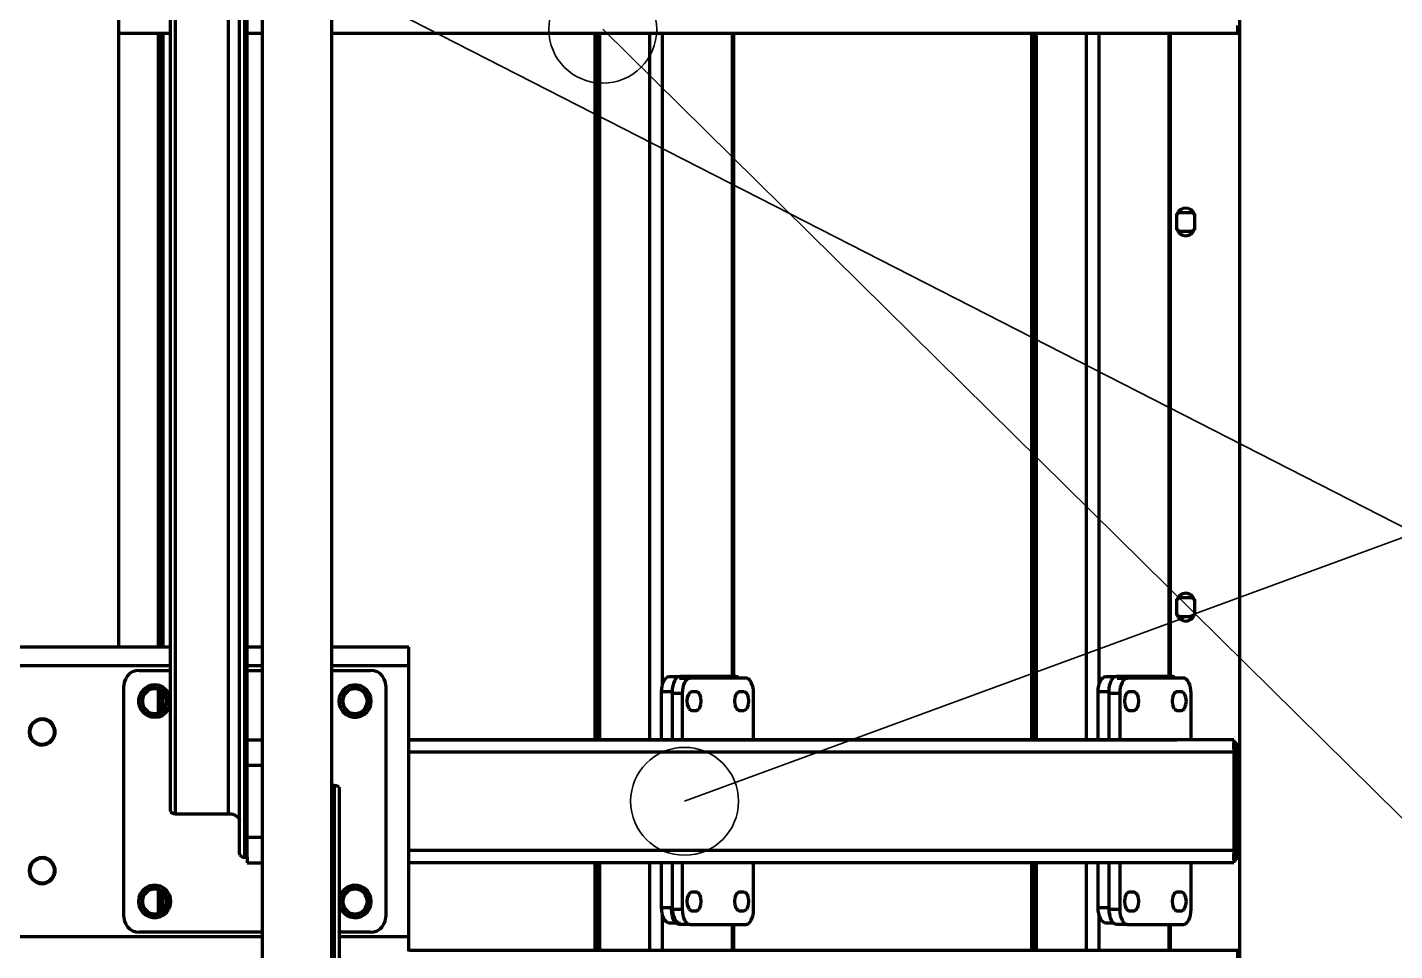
# Model space of a CAD drawing. Header units: millimetres. Extents: x 0 to 594, y 0 to 420.
# Drawn here: x 76.35 to 94.09, y 304.44 to 316.43 of the extents above; entities that cross this region are included whole.
import ezdxf

# ---------------------------------------------------------------- set-up
doc = ezdxf.new("R2010")
doc.units = ezdxf.units.MM

msp = doc.modelspace()

# ---------------------------------------------------------------- linework, layer by layer
at = {"color": 1, "lineweight": 70}
for p, q in [((92.079, 306.4), (92.079, 331.4)), ((77.53, 322.38), (77.53, 308.38)), ((78.2, 322.38), (78.2, 306.263)), ((78.27, 306.219), (78.27, 322.38)), ((78.96, 306.219), (78.96, 322.38)), ((79.1, 305.697), (79.1, 322.38)), ((79.17, 305.653), (79.17, 322.38)), ((79.2, 305.653), (79.2, 322.38)), ((79.4, 285.38), (79.4, 322.38)), ((80.3, 285.38), (80.3, 322.38)), ((77.53, 316.35), (78.2, 316.35)), ((78.047, 316.35), (78.047, 308.38)), ((78.064, 316.35), (78.064, 308.38)), ((78.105, 316.35), (78.105, 308.38)), ((79.2, 316.35), (79.4, 316.35)), ((80.3, 316.35), (92.053, 316.35)), ((83.713, 316.35), (83.713, 307.18)), ((83.73, 316.35), (83.73, 307.18)), ((83.771, 316.35), (83.771, 307.18)), ((84.422, 316.35), (84.422, 307.18)), ((84.587, 316.35), (84.587, 307.888)), ((85.493, 316.35), (85.493, 308)), ((85.511, 316.35), (85.511, 308)), ((89.378, 316.35), (89.378, 307.18)), ((89.395, 316.35), (89.395, 307.18)), ((89.436, 316.35), (89.436, 307.18)), ((90.088, 316.35), (90.088, 307.18)), ((90.252, 316.35), (90.252, 307.888)), ((91.159, 316.35), (91.159, 308)), ((91.176, 316.35), (91.176, 308)), ((92.053, 316.35), (92.053, 316.45)), ((91.282, 314.031), (91.265, 313.998)), ((91.308, 314.058), (91.282, 314.031)), ((91.342, 314.075), (91.308, 314.058)), ((91.379, 314.08), (91.342, 314.075)), ((91.416, 314.075), (91.379, 314.08)), ((91.449, 314.058), (91.416, 314.075)), ((91.476, 314.031), (91.449, 314.058)), ((91.493, 313.998), (91.476, 314.031)), ((91.259, 314.004), (91.259, 313.96)), ((91.265, 313.998), (91.259, 313.96)), ((91.259, 313.96), (91.259, 313.84)), ((91.294, 314.018), (91.27, 314.01)), ((91.319, 314.02), (91.294, 314.018)), ((91.439, 314.02), (91.319, 314.02)), ((91.464, 314.018), (91.439, 314.02)), ((91.488, 314.01), (91.464, 314.018)), ((91.499, 313.96), (91.493, 313.998)), ((91.499, 313.96), (91.499, 314.004)), ((91.499, 313.84), (91.499, 313.96)), ((91.259, 313.84), (91.265, 313.803)), ((91.259, 313.84), (91.259, 313.797)), ((91.265, 313.803), (91.282, 313.77)), ((91.27, 313.791), (91.294, 313.783)), ((91.282, 313.77), (91.308, 313.743)), ((91.294, 313.783), (91.319, 313.78)), ((91.308, 313.743), (91.342, 313.726)), ((91.319, 313.78), (91.439, 313.78)), ((91.342, 313.726), (91.379, 313.72)), ((91.379, 313.72), (91.416, 313.726)), ((91.416, 313.726), (91.449, 313.743)), ((91.439, 313.78), (91.464, 313.783)), ((91.449, 313.743), (91.476, 313.77)), ((91.464, 313.783), (91.488, 313.791)), ((91.476, 313.77), (91.493, 313.803)), ((91.493, 313.803), (91.499, 313.84)), ((91.499, 313.797), (91.499, 313.84)), ((91.342, 309.075), (91.308, 309.058)), ((91.379, 309.08), (91.342, 309.075)), ((91.416, 309.075), (91.379, 309.08)), ((91.449, 309.058), (91.416, 309.075)), ((91.259, 309.004), (91.259, 308.96)), ((91.265, 308.998), (91.259, 308.96)), ((91.259, 308.96), (91.259, 308.84)), ((91.282, 309.031), (91.265, 308.998)), ((91.294, 309.018), (91.27, 309.01)), ((91.308, 309.058), (91.282, 309.031)), ((91.319, 309.02), (91.294, 309.018)), ((91.439, 309.02), (91.319, 309.02)), ((91.464, 309.018), (91.439, 309.02)), ((91.476, 309.031), (91.449, 309.058)), ((91.488, 309.01), (91.464, 309.018)), ((91.493, 308.998), (91.476, 309.031)), ((91.499, 308.96), (91.493, 308.998)), ((91.499, 308.96), (91.499, 309.004)), ((91.499, 308.84), (91.499, 308.96)), ((91.259, 308.84), (91.265, 308.803)), ((91.259, 308.84), (91.259, 308.797)), ((91.265, 308.803), (91.282, 308.77)), ((91.27, 308.791), (91.294, 308.783)), ((91.282, 308.77), (91.308, 308.743)), ((91.294, 308.783), (91.319, 308.78)), ((91.308, 308.743), (91.342, 308.726)), ((91.319, 308.78), (91.439, 308.78)), ((91.342, 308.726), (91.379, 308.72)), ((91.379, 308.72), (91.416, 308.726)), ((91.416, 308.726), (91.449, 308.743)), ((91.439, 308.78), (91.464, 308.783)), ((91.449, 308.743), (91.476, 308.77)), ((91.464, 308.783), (91.488, 308.791)), ((91.476, 308.77), (91.493, 308.803)), ((91.493, 308.803), (91.499, 308.84)), ((91.499, 308.797), (91.499, 308.84)), ((78.2, 308.38), (45.88, 308.38)), ((79.4, 308.38), (79.2, 308.38)), ((81.3, 308.38), (80.3, 308.38)), ((81.3, 308.379), (81.3, 308.38)), ((81.3, 308.374), (81.3, 308.379)), ((81.3, 308.367), (81.3, 308.374)), ((81.3, 308.357), (81.3, 308.367)), ((81.3, 308.344), (81.3, 308.357)), ((81.3, 308.328), (81.3, 308.344)), ((81.3, 308.31), (81.3, 308.328)), ((81.3, 308.29), (81.3, 308.31)), ((81.3, 308.268), (81.3, 308.29)), ((81.3, 308.245), (81.3, 308.268)), ((81.3, 308.22), (81.3, 308.245)), ((81.3, 308.194), (81.3, 308.22)), ((81.3, 308.167), (81.3, 308.194)), ((78.2, 308.14), (45.88, 308.14)), ((77.644, 308.005), (77.62, 307.967)), ((77.675, 308.037), (77.644, 308.005)), ((77.713, 308.061), (77.675, 308.037)), ((77.755, 308.075), (77.713, 308.061)), ((77.8, 308.08), (77.755, 308.075)), ((77.8, 308.08), (78.2, 308.08)), ((79.4, 308.14), (79.2, 308.14)), ((79.2, 308.08), (79.4, 308.08)), ((81.3, 308.14), (80.3, 308.14)), ((80.3, 308.08), (80.8, 308.08)), ((80.845, 308.075), (80.8, 308.08)), ((80.887, 308.061), (80.845, 308.075)), ((80.925, 308.037), (80.887, 308.061)), ((80.956, 308.005), (80.925, 308.037)), ((80.98, 307.967), (80.956, 308.005)), ((81.3, 308.14), (81.3, 308.167)), ((81.3, 304.62), (81.3, 308.14)), ((84.64, 307.985), (84.66, 307.997)), ((84.66, 307.997), (84.68, 308)), ((84.68, 308), (84.817, 308)), ((84.797, 307.997), (84.777, 307.985)), ((84.817, 308), (84.797, 307.997)), ((85.538, 308), (84.817, 308)), ((85.561, 307.995), (85.538, 308)), ((90.306, 307.985), (90.325, 307.997)), ((90.325, 307.997), (90.345, 308)), ((90.345, 308), (90.482, 308)), ((90.462, 307.997), (90.443, 307.985)), ((90.482, 308), (90.462, 307.997)), ((91.203, 308), (90.482, 308)), ((91.226, 307.995), (91.203, 308)), ((77.605, 307.925), (77.6, 307.88)), ((77.6, 304.88), (77.6, 307.88)), ((77.62, 307.967), (77.605, 307.925)), ((77.863, 307.84), (77.829, 307.802)), ((77.906, 307.868), (77.863, 307.84)), ((77.922, 307.831), (77.884, 307.805)), ((77.955, 307.886), (77.906, 307.868)), ((77.946, 307.831), (77.908, 307.811)), ((77.965, 307.847), (77.922, 307.831)), ((77.989, 307.84), (77.946, 307.831)), ((78.006, 307.89), (77.955, 307.886)), ((78.012, 307.85), (77.965, 307.847)), ((78.033, 307.837), (77.989, 307.84)), ((78.057, 307.883), (78.006, 307.89)), ((78.057, 307.841), (78.012, 307.85)), ((78.074, 307.823), (78.033, 307.837)), ((78.047, 307.833), (78.047, 307.528)), ((78.105, 307.862), (78.057, 307.883)), ((78.098, 307.819), (78.057, 307.841)), ((78.064, 307.827), (78.064, 307.534)), ((78.109, 307.797), (78.074, 307.823)), ((78.132, 307.788), (78.098, 307.819)), ((78.146, 307.831), (78.105, 307.862)), ((78.178, 307.791), (78.146, 307.831)), ((80.443, 307.82), (80.414, 307.778)), ((80.481, 307.853), (80.443, 307.82)), ((80.526, 307.877), (80.481, 307.853)), ((80.522, 307.831), (80.484, 307.805)), ((80.546, 307.831), (80.508, 307.811)), ((80.565, 307.847), (80.522, 307.831)), ((80.575, 307.889), (80.526, 307.877)), ((80.589, 307.84), (80.546, 307.831)), ((80.612, 307.85), (80.565, 307.847)), ((80.625, 307.889), (80.575, 307.889)), ((80.633, 307.837), (80.589, 307.84)), ((80.657, 307.841), (80.612, 307.85)), ((80.674, 307.877), (80.625, 307.889)), ((80.674, 307.823), (80.633, 307.837)), ((80.698, 307.819), (80.657, 307.841)), ((80.719, 307.853), (80.674, 307.877)), ((80.709, 307.797), (80.674, 307.823)), ((80.732, 307.788), (80.698, 307.819)), ((80.757, 307.82), (80.719, 307.853)), ((80.786, 307.778), (80.757, 307.82)), ((80.995, 307.925), (80.98, 307.967)), ((81, 307.88), (80.995, 307.925)), ((81, 307.88), (81, 304.88)), ((84.577, 307.8), (84.579, 307.839)), ((84.579, 307.839), (84.584, 307.877)), ((84.584, 307.877), (84.594, 307.912)), ((84.594, 307.912), (84.607, 307.942)), ((84.607, 307.942), (84.622, 307.967)), ((84.622, 307.967), (84.64, 307.985)), ((84.716, 307.839), (84.714, 307.8)), ((84.722, 307.877), (84.716, 307.839)), ((84.731, 307.912), (84.722, 307.877)), ((84.744, 307.942), (84.731, 307.912)), ((84.76, 307.967), (84.744, 307.942)), ((84.777, 307.985), (84.76, 307.967)), ((84.811, 307.98), (84.948, 307.98)), ((84.847, 307.819), (84.845, 307.78)), ((84.853, 307.857), (84.847, 307.819)), ((84.862, 307.892), (84.853, 307.857)), ((84.875, 307.922), (84.862, 307.892)), ((84.891, 307.947), (84.875, 307.922)), ((84.909, 307.965), (84.891, 307.947)), ((84.928, 307.977), (84.909, 307.965)), ((84.948, 307.98), (84.928, 307.977)), ((85.669, 307.98), (84.948, 307.98)), ((85.583, 307.98), (85.561, 307.995)), ((85.689, 307.977), (85.669, 307.98)), ((85.708, 307.965), (85.689, 307.977)), ((85.726, 307.947), (85.708, 307.965)), ((85.742, 307.922), (85.726, 307.947)), ((85.755, 307.892), (85.742, 307.922)), ((85.764, 307.857), (85.755, 307.892)), ((85.77, 307.819), (85.764, 307.857)), ((85.772, 307.78), (85.77, 307.819)), ((90.242, 307.8), (90.244, 307.839)), ((90.244, 307.839), (90.25, 307.877)), ((90.25, 307.877), (90.259, 307.912)), ((90.259, 307.912), (90.272, 307.942)), ((90.272, 307.942), (90.288, 307.967)), ((90.288, 307.967), (90.306, 307.985)), ((90.381, 307.839), (90.379, 307.8)), ((90.387, 307.877), (90.381, 307.839)), ((90.397, 307.912), (90.387, 307.877)), ((90.409, 307.942), (90.397, 307.912)), ((90.425, 307.967), (90.409, 307.942)), ((90.443, 307.985), (90.425, 307.967)), ((90.487, 307.98), (90.625, 307.98)), ((90.523, 307.819), (90.522, 307.78)), ((90.529, 307.857), (90.523, 307.819)), ((90.539, 307.892), (90.529, 307.857)), ((90.552, 307.922), (90.539, 307.892)), ((90.567, 307.947), (90.552, 307.922)), ((90.585, 307.965), (90.567, 307.947)), ((90.604, 307.977), (90.585, 307.965)), ((90.625, 307.98), (90.604, 307.977)), ((91.346, 307.98), (90.625, 307.98)), ((91.248, 307.98), (91.226, 307.995)), ((91.366, 307.977), (91.346, 307.98)), ((91.385, 307.965), (91.366, 307.977)), ((91.403, 307.947), (91.385, 307.965)), ((91.418, 307.922), (91.403, 307.947)), ((91.431, 307.892), (91.418, 307.922)), ((91.441, 307.857), (91.431, 307.892)), ((91.447, 307.819), (91.441, 307.857)), ((91.449, 307.78), (91.447, 307.819)), ((77.804, 307.756), (77.792, 307.706)), ((77.792, 307.706), (77.792, 307.655)), ((77.792, 307.655), (77.804, 307.605)), ((77.829, 307.802), (77.804, 307.756)), ((77.836, 307.726), (77.83, 307.68)), ((77.83, 307.68), (77.836, 307.635)), ((77.855, 307.769), (77.836, 307.726)), ((77.853, 307.744), (77.841, 307.702)), ((77.841, 307.702), (77.841, 307.659)), ((77.841, 307.659), (77.853, 307.617)), ((77.876, 307.781), (77.853, 307.744)), ((77.884, 307.805), (77.855, 307.769)), ((77.908, 307.811), (77.876, 307.781)), ((78.105, 307.801), (78.105, 307.56)), ((78.137, 307.764), (78.109, 307.797)), ((78.156, 307.748), (78.132, 307.788)), ((78.154, 307.724), (78.137, 307.764)), ((78.16, 307.68), (78.154, 307.724)), ((78.154, 307.637), (78.16, 307.68)), ((78.168, 307.704), (78.156, 307.748)), ((78.156, 307.613), (78.168, 307.657)), ((78.168, 307.657), (78.168, 307.704)), ((78.2, 307.745), (78.178, 307.791)), ((80.396, 307.731), (80.39, 307.68)), ((80.39, 307.68), (80.396, 307.63)), ((80.414, 307.778), (80.396, 307.731)), ((80.436, 307.726), (80.43, 307.68)), ((80.43, 307.68), (80.436, 307.635)), ((80.455, 307.769), (80.436, 307.726)), ((80.453, 307.744), (80.441, 307.702)), ((80.441, 307.702), (80.441, 307.659)), ((80.441, 307.659), (80.453, 307.617)), ((80.476, 307.781), (80.453, 307.744)), ((80.484, 307.805), (80.455, 307.769)), ((80.508, 307.811), (80.476, 307.781)), ((80.737, 307.764), (80.709, 307.797)), ((80.756, 307.748), (80.732, 307.788)), ((80.754, 307.724), (80.737, 307.764)), ((80.76, 307.68), (80.754, 307.724)), ((80.754, 307.637), (80.76, 307.68)), ((80.768, 307.704), (80.756, 307.748)), ((80.756, 307.613), (80.768, 307.657)), ((80.768, 307.657), (80.768, 307.704)), ((80.804, 307.731), (80.786, 307.778)), ((80.81, 307.68), (80.804, 307.731)), ((80.804, 307.63), (80.81, 307.68)), ((84.577, 307.18), (84.577, 307.8)), ((84.714, 307.8), (84.577, 307.8)), ((84.714, 307.8), (84.714, 307.18)), ((84.845, 307.78), (84.714, 307.78)), ((84.845, 307.78), (84.845, 307.18)), ((84.911, 307.726), (84.907, 307.68)), ((84.907, 307.68), (84.911, 307.635)), ((84.925, 307.765), (84.911, 307.726)), ((84.934, 307.78), (84.925, 307.765)), ((84.945, 307.791), (84.934, 307.78)), ((84.957, 307.798), (84.945, 307.791)), ((84.969, 307.8), (84.957, 307.798)), ((85.03, 307.8), (84.969, 307.8)), ((85.042, 307.798), (85.03, 307.8)), ((85.054, 307.791), (85.042, 307.798)), ((85.065, 307.78), (85.054, 307.791)), ((85.074, 307.765), (85.065, 307.78)), ((85.087, 307.726), (85.074, 307.765)), ((85.092, 307.68), (85.087, 307.726)), ((85.087, 307.635), (85.092, 307.68)), ((85.53, 307.726), (85.525, 307.68)), ((85.525, 307.68), (85.53, 307.635)), ((85.543, 307.765), (85.53, 307.726)), ((85.552, 307.78), (85.543, 307.765)), ((85.563, 307.791), (85.552, 307.78)), ((85.575, 307.798), (85.563, 307.791)), ((85.587, 307.8), (85.575, 307.798)), ((85.648, 307.8), (85.587, 307.8)), ((85.66, 307.798), (85.648, 307.8)), ((85.672, 307.791), (85.66, 307.798)), ((85.683, 307.78), (85.672, 307.791)), ((85.692, 307.765), (85.683, 307.78)), ((85.706, 307.726), (85.692, 307.765)), ((85.71, 307.68), (85.706, 307.726)), ((85.706, 307.635), (85.71, 307.68)), ((85.772, 307.18), (85.772, 307.78)), ((90.242, 307.18), (90.242, 307.8)), ((90.379, 307.8), (90.242, 307.8)), ((90.379, 307.8), (90.379, 307.18)), ((90.522, 307.78), (90.384, 307.78)), ((90.522, 307.78), (90.522, 307.18)), ((90.588, 307.726), (90.583, 307.68)), ((90.583, 307.68), (90.588, 307.635)), ((90.601, 307.765), (90.588, 307.726)), ((90.611, 307.78), (90.601, 307.765)), ((90.621, 307.791), (90.611, 307.78)), ((90.633, 307.798), (90.621, 307.791)), ((90.645, 307.8), (90.633, 307.798)), ((90.707, 307.8), (90.645, 307.8)), ((90.707, 307.8), (90.645, 307.8)), ((90.719, 307.798), (90.707, 307.8)), ((90.731, 307.791), (90.719, 307.798)), ((90.741, 307.78), (90.731, 307.791)), ((90.751, 307.765), (90.741, 307.78)), ((90.764, 307.726), (90.751, 307.765)), ((90.769, 307.68), (90.764, 307.726)), ((90.764, 307.635), (90.769, 307.68)), ((91.206, 307.726), (91.201, 307.68)), ((91.201, 307.68), (91.206, 307.635)), ((91.219, 307.765), (91.206, 307.726)), ((91.229, 307.78), (91.219, 307.765)), ((91.24, 307.791), (91.229, 307.78)), ((91.251, 307.798), (91.24, 307.791)), ((91.263, 307.8), (91.251, 307.798)), ((91.325, 307.8), (91.263, 307.8)), ((91.337, 307.798), (91.325, 307.8)), ((91.349, 307.791), (91.337, 307.798)), ((91.359, 307.78), (91.349, 307.791)), ((91.369, 307.765), (91.359, 307.78)), ((91.382, 307.726), (91.369, 307.765)), ((91.387, 307.68), (91.382, 307.726)), ((91.382, 307.635), (91.387, 307.68)), ((91.449, 307.18), (91.449, 307.78)), ((77.804, 307.605), (77.829, 307.559)), ((77.829, 307.559), (77.863, 307.521)), ((77.836, 307.635), (77.855, 307.592)), ((77.853, 307.617), (77.876, 307.58)), ((77.855, 307.592), (77.884, 307.556)), ((77.863, 307.521), (77.906, 307.493)), ((77.876, 307.58), (77.908, 307.55)), ((77.884, 307.556), (77.922, 307.53)), ((77.906, 307.493), (77.955, 307.475)), ((77.908, 307.55), (77.946, 307.53)), ((77.922, 307.53), (77.965, 307.514)), ((77.946, 307.53), (77.989, 307.521)), ((77.955, 307.475), (78.006, 307.471)), ((77.965, 307.514), (78.012, 307.511)), ((77.989, 307.521), (78.033, 307.524)), ((78.006, 307.471), (78.057, 307.478)), ((78.012, 307.511), (78.057, 307.52)), ((78.033, 307.524), (78.074, 307.538)), ((78.057, 307.52), (78.098, 307.542)), ((78.057, 307.478), (78.105, 307.498)), ((78.074, 307.538), (78.109, 307.564)), ((78.098, 307.542), (78.132, 307.573)), ((78.105, 307.498), (78.146, 307.529)), ((78.109, 307.564), (78.137, 307.597)), ((78.132, 307.573), (78.156, 307.613)), ((78.137, 307.597), (78.154, 307.637)), ((78.146, 307.529), (78.178, 307.57)), ((78.178, 307.57), (78.2, 307.616)), ((80.396, 307.63), (80.414, 307.583)), ((80.414, 307.583), (80.443, 307.541)), ((80.436, 307.635), (80.455, 307.592)), ((80.443, 307.541), (80.481, 307.508)), ((80.453, 307.617), (80.476, 307.58)), ((80.455, 307.592), (80.484, 307.556)), ((80.476, 307.58), (80.508, 307.55)), ((80.481, 307.508), (80.526, 307.484)), ((80.484, 307.556), (80.522, 307.53)), ((80.508, 307.55), (80.546, 307.53)), ((80.522, 307.53), (80.565, 307.514)), ((80.526, 307.484), (80.575, 307.472)), ((80.546, 307.53), (80.589, 307.521)), ((80.565, 307.514), (80.612, 307.511)), ((80.575, 307.472), (80.625, 307.472)), ((80.589, 307.521), (80.633, 307.524)), ((80.612, 307.511), (80.657, 307.52)), ((80.625, 307.472), (80.674, 307.484)), ((80.633, 307.524), (80.674, 307.538)), ((80.657, 307.52), (80.698, 307.542)), ((80.674, 307.538), (80.709, 307.564)), ((80.674, 307.484), (80.719, 307.508)), ((80.698, 307.542), (80.732, 307.573)), ((80.709, 307.564), (80.737, 307.597)), ((80.719, 307.508), (80.757, 307.541)), ((80.732, 307.573), (80.756, 307.613)), ((80.737, 307.597), (80.754, 307.637)), ((80.757, 307.541), (80.786, 307.583)), ((80.786, 307.583), (80.804, 307.63)), ((84.911, 307.635), (84.925, 307.596)), ((84.925, 307.596), (84.934, 307.581)), ((84.934, 307.581), (84.945, 307.57)), ((84.945, 307.57), (84.957, 307.563)), ((84.957, 307.563), (84.969, 307.56)), ((84.969, 307.56), (85.03, 307.56)), ((85.03, 307.56), (85.042, 307.563)), ((85.042, 307.563), (85.054, 307.57)), ((85.054, 307.57), (85.065, 307.581)), ((85.065, 307.581), (85.074, 307.596)), ((85.074, 307.596), (85.087, 307.635)), ((85.53, 307.635), (85.543, 307.596)), ((85.543, 307.596), (85.552, 307.581)), ((85.552, 307.581), (85.563, 307.57)), ((85.563, 307.57), (85.575, 307.563)), ((85.575, 307.563), (85.587, 307.56)), ((85.587, 307.56), (85.648, 307.56)), ((85.648, 307.56), (85.66, 307.563)), ((85.66, 307.563), (85.672, 307.57)), ((85.672, 307.57), (85.683, 307.581)), ((85.683, 307.581), (85.692, 307.596)), ((85.692, 307.596), (85.706, 307.635)), ((90.588, 307.635), (90.601, 307.596)), ((90.601, 307.596), (90.611, 307.581)), ((90.611, 307.581), (90.621, 307.57)), ((90.621, 307.57), (90.633, 307.563)), ((90.633, 307.563), (90.645, 307.56)), ((90.645, 307.56), (90.707, 307.56)), ((90.707, 307.56), (90.719, 307.563)), ((90.719, 307.563), (90.731, 307.57)), ((90.731, 307.57), (90.741, 307.581)), ((90.741, 307.581), (90.751, 307.596)), ((90.751, 307.596), (90.764, 307.635)), ((91.206, 307.635), (91.219, 307.596)), ((91.219, 307.596), (91.229, 307.581)), ((91.229, 307.581), (91.24, 307.57)), ((91.24, 307.57), (91.251, 307.563)), ((91.251, 307.563), (91.263, 307.56)), ((91.263, 307.56), (91.325, 307.56)), ((91.325, 307.56), (91.337, 307.563)), ((91.337, 307.563), (91.349, 307.57)), ((91.349, 307.57), (91.359, 307.581)), ((91.359, 307.581), (91.369, 307.596)), ((91.369, 307.596), (91.382, 307.635)), ((76.376, 307.326), (76.37, 307.28)), ((76.395, 307.369), (76.376, 307.326)), ((76.393, 307.344), (76.381, 307.302)), ((76.381, 307.302), (76.381, 307.259)), ((76.416, 307.381), (76.393, 307.344)), ((76.424, 307.405), (76.395, 307.369)), ((76.448, 307.411), (76.416, 307.381)), ((76.462, 307.431), (76.424, 307.405)), ((76.486, 307.431), (76.448, 307.411)), ((76.505, 307.447), (76.462, 307.431)), ((76.529, 307.44), (76.486, 307.431)), ((76.552, 307.45), (76.505, 307.447)), ((76.573, 307.437), (76.529, 307.44)), ((76.597, 307.441), (76.552, 307.45)), ((76.614, 307.423), (76.573, 307.437)), ((76.638, 307.419), (76.597, 307.441)), ((76.649, 307.397), (76.614, 307.423)), ((76.672, 307.388), (76.638, 307.419)), ((76.677, 307.364), (76.649, 307.397)), ((76.696, 307.348), (76.672, 307.388)), ((76.694, 307.324), (76.677, 307.364)), ((76.7, 307.28), (76.694, 307.324)), ((76.708, 307.304), (76.696, 307.348)), ((76.708, 307.257), (76.708, 307.304)), ((76.37, 307.28), (76.376, 307.235)), ((76.376, 307.235), (76.395, 307.192)), ((76.381, 307.259), (76.393, 307.217)), ((76.393, 307.217), (76.416, 307.18)), ((76.395, 307.192), (76.424, 307.156)), ((76.416, 307.18), (76.448, 307.15)), ((76.424, 307.156), (76.462, 307.13)), ((76.448, 307.15), (76.486, 307.13)), ((76.462, 307.13), (76.505, 307.114)), ((76.486, 307.13), (76.529, 307.121)), ((76.505, 307.114), (76.552, 307.111)), ((76.529, 307.121), (76.573, 307.124)), ((76.552, 307.111), (76.597, 307.12)), ((76.573, 307.124), (76.614, 307.138)), ((76.597, 307.12), (76.638, 307.142)), ((76.614, 307.138), (76.649, 307.164)), ((76.638, 307.142), (76.672, 307.173)), ((76.649, 307.164), (76.677, 307.197)), ((76.672, 307.173), (76.696, 307.213)), ((76.677, 307.197), (76.694, 307.237)), ((76.694, 307.237), (76.7, 307.28)), ((76.696, 307.213), (76.708, 307.257)), ((79.2, 307.18), (79.4, 307.18)), ((81.3, 307.18), (91.265, 307.18)), ((92.003, 307.18), (81.3, 307.18)), ((83.12, 307.18), (83.586, 307.18)), ((92.003, 307.18), (92.003, 307.179)), ((92.003, 307.179), (92.003, 307.176)), ((92.003, 307.176), (92.003, 307.172)), ((92.003, 307.172), (92.003, 307.165)), ((92.003, 307.165), (92.003, 307.156)), ((92.003, 307.156), (92.003, 307.146)), ((92.003, 307.146), (92.003, 307.134)), ((92.003, 307.138), (92.003, 307.14)), ((92.003, 307.14), (92.003, 307.14)), ((92.003, 307.14), (92.043, 307.14)), ((92.003, 307.136), (92.003, 307.138)), ((92.003, 307.133), (92.003, 307.136)), ((92.003, 307.134), (92.003, 307.12)), ((92.003, 307.128), (92.003, 307.133)), ((92.003, 307.123), (92.003, 307.128)), ((92.003, 307.117), (92.003, 307.123)), ((92.003, 307.12), (92.003, 307.106)), ((92.003, 307.11), (92.003, 307.117)), ((92.003, 307.103), (92.003, 307.11)), ((92.043, 307.14), (92.043, 307.14)), ((92.043, 307.14), (92.043, 307.138)), ((92.043, 307.138), (92.043, 307.136)), ((92.043, 307.136), (92.043, 307.133)), ((92.043, 307.133), (92.043, 307.128)), ((92.043, 307.128), (92.043, 307.123)), ((92.043, 307.123), (92.043, 307.117)), ((92.043, 307.117), (92.043, 307.11)), ((92.043, 307.11), (92.043, 307.103)), ((92.003, 307.02), (81.3, 307.02)), ((92.003, 307.106), (92.003, 307.09)), ((92.003, 307.095), (92.003, 307.103)), ((92.003, 307.087), (92.003, 307.095)), ((92.003, 307.09), (92.003, 307.073)), ((92.003, 307.078), (92.003, 307.087)), ((92.003, 307.069), (92.003, 307.078)), ((92.003, 307.073), (92.003, 307.056)), ((92.003, 307.06), (92.003, 307.069)), ((92.043, 307.06), (92.003, 307.06)), ((92.003, 307.056), (92.003, 307.038)), ((92.003, 307.038), (92.003, 307.02)), ((92.003, 307.02), (92.003, 305.74)), ((92.043, 307.103), (92.043, 307.095)), ((92.043, 307.095), (92.043, 307.087)), ((92.043, 307.087), (92.043, 307.078)), ((92.043, 307.078), (92.043, 307.069)), ((92.043, 307.069), (92.043, 307.06)), ((92.043, 307.06), (92.043, 305.7)), ((79.2, 306.848), (79.4, 306.848)), ((80.33, 306.585), (80.3, 306.585)), ((80.357, 306.582), (80.33, 306.585)), ((80.33, 306.585), (80.33, 285.38)), ((80.379, 306.574), (80.357, 306.582)), ((80.395, 306.562), (80.379, 306.574)), ((80.4, 306.548), (80.395, 306.562)), ((80.4, 285.38), (80.4, 306.548)), ((92.043, 306.4), (92.079, 306.4)), ((92.079, 306.4), (92.043, 306.4)), ((92.079, 281.4), (92.079, 306.4)), ((78.2, 306.263), (78.205, 306.246)), ((78.205, 306.246), (78.221, 306.232)), ((78.221, 306.232), (78.243, 306.222)), ((78.243, 306.222), (78.27, 306.219)), ((78.27, 306.219), (78.96, 306.219)), ((78.96, 306.219), (78.987, 306.217)), ((78.987, 306.217), (79.014, 306.212)), ((79.014, 306.212), (79.038, 306.204)), ((79.038, 306.204), (79.059, 306.193)), ((79.059, 306.193), (79.076, 306.18)), ((79.076, 306.18), (79.089, 306.164)), ((79.089, 306.164), (79.097, 306.148)), ((79.097, 306.148), (79.1, 306.131)), ((79.2, 305.913), (79.4, 305.913)), ((79.1, 305.697), (79.105, 305.68)), ((92.003, 305.74), (81.3, 305.74)), ((92.003, 305.74), (92.003, 305.723)), ((92.003, 305.723), (92.003, 305.705)), ((92.003, 305.705), (92.003, 305.688)), ((92.003, 305.692), (92.003, 305.7)), ((92.003, 305.7), (92.043, 305.7)), ((92.003, 305.683), (92.003, 305.692)), ((92.043, 305.7), (92.043, 305.692)), ((92.043, 305.692), (92.043, 305.683)), ((76.376, 305.526), (76.37, 305.48)), ((76.395, 305.569), (76.376, 305.526)), ((76.393, 305.544), (76.381, 305.502)), ((76.416, 305.581), (76.393, 305.544)), ((76.424, 305.605), (76.395, 305.569)), ((76.448, 305.611), (76.416, 305.581)), ((76.462, 305.631), (76.424, 305.605)), ((76.486, 305.631), (76.448, 305.611)), ((76.505, 305.647), (76.462, 305.631)), ((76.529, 305.64), (76.486, 305.631)), ((76.552, 305.65), (76.505, 305.647)), ((76.573, 305.637), (76.529, 305.64)), ((76.597, 305.641), (76.552, 305.65)), ((76.614, 305.623), (76.573, 305.637)), ((76.638, 305.619), (76.597, 305.641)), ((76.649, 305.597), (76.614, 305.623)), ((76.672, 305.588), (76.638, 305.619)), ((76.677, 305.564), (76.649, 305.597)), ((76.696, 305.548), (76.672, 305.588)), ((76.694, 305.524), (76.677, 305.564)), ((76.7, 305.48), (76.694, 305.524)), ((76.708, 305.504), (76.696, 305.548)), ((79.105, 305.68), (79.121, 305.666)), ((79.121, 305.666), (79.143, 305.657)), ((79.143, 305.657), (79.17, 305.653)), ((79.17, 305.653), (79.2, 305.653)), ((79.2, 305.653), (79.2, 305.58)), ((79.2, 305.58), (79.4, 305.58)), ((92.003, 305.58), (81.3, 305.58)), ((91.265, 305.58), (81.3, 305.58)), ((83.12, 305.58), (83.12, 305.58)), ((83.12, 305.58), (83.12, 305.58)), ((83.12, 305.58), (83.12, 305.58)), ((83.12, 305.58), (83.12, 305.58)), ((83.12, 305.58), (83.12, 305.58)), ((83.12, 305.58), (83.12, 305.58)), ((83.12, 305.58), (83.12, 305.58)), ((83.12, 305.58), (83.12, 305.58)), ((83.12, 305.58), (83.12, 305.58)), ((83.12, 305.58), (83.12, 305.58)), ((83.12, 305.58), (83.12, 305.58)), ((83.12, 305.58), (83.12, 305.58)), ((83.12, 305.58), (83.12, 305.58)), ((83.12, 305.58), (83.12, 305.58)), ((83.586, 305.58), (83.12, 305.58)), ((83.713, 305.58), (83.713, 304.45)), ((83.73, 305.58), (83.73, 304.45)), ((83.771, 305.58), (83.771, 304.45)), ((84.422, 305.58), (84.422, 304.45)), ((84.577, 305), (84.577, 305.58)), ((84.714, 305.58), (84.714, 305)), ((84.845, 305.58), (84.845, 304.98)), ((87.123, 305.58), (84.979, 305.58)), ((84.979, 305.58), (84.979, 305.58)), ((85.638, 305.58), (85.638, 305.58)), ((85.772, 304.98), (85.772, 305.58)), ((87.123, 305.58), (87.123, 305.58)), ((87.123, 305.58), (87.123, 305.58)), ((87.123, 305.58), (87.123, 305.58)), ((87.123, 305.58), (87.123, 305.58)), ((87.123, 305.58), (87.123, 305.58)), ((87.123, 305.58), (87.123, 305.58)), ((87.123, 305.58), (87.123, 305.58)), ((87.123, 305.58), (87.123, 305.58)), ((87.123, 305.58), (87.123, 305.58)), ((87.123, 305.58), (87.123, 305.58)), ((87.123, 305.58), (87.123, 305.58)), ((87.123, 305.58), (87.123, 305.58)), ((87.123, 305.58), (87.123, 305.58)), ((87.123, 305.58), (87.123, 305.58)), ((87.589, 305.58), (87.123, 305.58)), ((89.378, 305.58), (89.378, 304.45)), ((89.395, 305.58), (89.395, 304.45)), ((89.436, 305.58), (89.436, 304.45)), ((90.088, 305.58), (90.088, 304.45)), ((90.242, 305), (90.242, 305.58)), ((90.379, 305.58), (90.379, 305)), ((90.522, 305.58), (90.522, 304.98)), ((90.655, 305.58), (90.655, 305.58)), ((91.265, 305.58), (91.265, 305.58)), ((91.265, 305.58), (91.265, 305.58)), ((91.265, 305.58), (91.265, 305.58)), ((91.265, 305.58), (91.265, 305.58)), ((91.265, 305.58), (91.265, 305.58)), ((91.265, 305.58), (91.265, 305.58)), ((91.265, 305.58), (91.265, 305.58)), ((91.265, 305.58), (91.265, 305.58)), ((91.265, 305.58), (91.265, 305.58)), ((91.265, 305.58), (91.265, 305.58)), ((91.265, 305.58), (91.265, 305.58)), ((91.265, 305.58), (91.265, 305.58)), ((91.265, 305.58), (91.265, 305.58)), ((91.265, 305.58), (91.265, 305.58)), ((91.315, 305.58), (91.315, 305.58)), ((91.449, 304.98), (91.449, 305.58)), ((92.003, 305.688), (92.003, 305.671)), ((92.003, 305.674), (92.003, 305.683)), ((92.003, 305.666), (92.003, 305.674)), ((92.003, 305.671), (92.003, 305.655)), ((92.003, 305.658), (92.003, 305.666)), ((92.003, 305.651), (92.003, 305.658)), ((92.003, 305.655), (92.003, 305.641)), ((92.003, 305.644), (92.003, 305.651)), ((92.003, 305.638), (92.003, 305.644)), ((92.003, 305.641), (92.003, 305.627)), ((92.003, 305.633), (92.003, 305.638)), ((92.003, 305.628), (92.003, 305.633)), ((92.003, 305.625), (92.003, 305.628)), ((92.003, 305.627), (92.003, 305.615)), ((92.003, 305.622), (92.003, 305.625)), ((92.003, 305.621), (92.003, 305.622)), ((92.003, 305.62), (92.003, 305.621)), ((92.043, 305.62), (92.003, 305.62)), ((92.003, 305.615), (92.003, 305.605)), ((92.003, 305.605), (92.003, 305.596)), ((92.003, 305.596), (92.003, 305.589)), ((92.003, 305.589), (92.003, 305.584)), ((92.003, 305.584), (92.003, 305.581)), ((92.003, 305.581), (92.003, 305.58)), ((92.043, 305.683), (92.043, 305.674)), ((92.043, 305.674), (92.043, 305.666)), ((92.043, 305.666), (92.043, 305.658)), ((92.043, 305.658), (92.043, 305.651)), ((92.043, 305.651), (92.043, 305.644)), ((92.043, 305.644), (92.043, 305.638)), ((92.043, 305.638), (92.043, 305.633)), ((92.043, 305.633), (92.043, 305.628)), ((92.043, 305.628), (92.043, 305.625)), ((92.043, 305.625), (92.043, 305.622)), ((92.043, 305.622), (92.043, 305.621)), ((92.043, 305.621), (92.043, 305.62)), ((76.37, 305.48), (76.376, 305.435)), ((76.376, 305.435), (76.395, 305.392)), ((76.381, 305.502), (76.381, 305.459)), ((76.381, 305.459), (76.393, 305.417)), ((76.393, 305.417), (76.416, 305.38)), ((76.395, 305.392), (76.424, 305.356)), ((76.416, 305.38), (76.448, 305.35)), ((76.424, 305.356), (76.462, 305.33)), ((76.448, 305.35), (76.486, 305.33)), ((76.573, 305.324), (76.614, 305.338)), ((76.597, 305.32), (76.638, 305.342)), ((76.614, 305.338), (76.649, 305.364)), ((76.638, 305.342), (76.672, 305.373)), ((76.649, 305.364), (76.677, 305.397)), ((76.672, 305.373), (76.696, 305.413)), ((76.677, 305.397), (76.694, 305.437)), ((76.694, 305.437), (76.7, 305.48)), ((76.696, 305.413), (76.708, 305.457)), ((76.708, 305.457), (76.708, 305.504)), ((76.462, 305.33), (76.505, 305.314)), ((76.486, 305.33), (76.529, 305.321)), ((76.505, 305.314), (76.552, 305.311)), ((76.529, 305.321), (76.573, 305.324)), ((76.552, 305.311), (76.597, 305.32)), ((77.814, 305.178), (77.796, 305.131)), ((77.843, 305.22), (77.814, 305.178)), ((77.855, 305.169), (77.836, 305.126)), ((77.881, 305.253), (77.843, 305.22)), ((77.876, 305.181), (77.853, 305.144)), ((77.884, 305.205), (77.855, 305.169)), ((77.908, 305.211), (77.876, 305.181)), ((77.926, 305.277), (77.881, 305.253)), ((77.922, 305.231), (77.884, 305.205)), ((77.946, 305.231), (77.908, 305.211)), ((77.965, 305.247), (77.922, 305.231)), ((77.975, 305.289), (77.926, 305.277)), ((77.989, 305.24), (77.946, 305.231)), ((78.012, 305.25), (77.965, 305.247)), ((78.025, 305.289), (77.975, 305.289)), ((78.033, 305.237), (77.989, 305.24)), ((78.057, 305.241), (78.012, 305.25)), ((78.074, 305.277), (78.025, 305.289)), ((78.074, 305.223), (78.033, 305.237)), ((78.047, 305.233), (78.047, 304.928)), ((78.098, 305.219), (78.057, 305.241)), ((78.064, 305.227), (78.064, 304.934)), ((78.119, 305.253), (78.074, 305.277)), ((78.109, 305.197), (78.074, 305.223)), ((78.132, 305.188), (78.098, 305.219)), ((78.105, 305.201), (78.105, 304.96)), ((78.137, 305.164), (78.109, 305.197)), ((78.157, 305.22), (78.119, 305.253)), ((78.156, 305.148), (78.132, 305.188)), ((78.154, 305.124), (78.137, 305.164)), ((78.186, 305.178), (78.157, 305.22)), ((78.204, 305.131), (78.186, 305.178)), ((80.421, 305.189), (80.4, 305.145)), ((80.451, 305.228), (80.421, 305.189)), ((80.455, 305.169), (80.436, 305.126)), ((80.49, 305.259), (80.451, 305.228)), ((80.476, 305.181), (80.453, 305.144)), ((80.484, 305.205), (80.455, 305.169)), ((80.508, 305.211), (80.476, 305.181)), ((80.522, 305.231), (80.484, 305.205)), ((80.535, 305.28), (80.49, 305.259)), ((80.546, 305.231), (80.508, 305.211)), ((80.565, 305.247), (80.522, 305.231)), ((80.583, 305.29), (80.535, 305.28)), ((80.589, 305.24), (80.546, 305.231)), ((80.612, 305.25), (80.565, 305.247)), ((80.632, 305.288), (80.583, 305.29)), ((80.633, 305.237), (80.589, 305.24)), ((80.657, 305.241), (80.612, 305.25)), ((80.68, 305.275), (80.632, 305.288)), ((80.674, 305.223), (80.633, 305.237)), ((80.698, 305.219), (80.657, 305.241)), ((80.709, 305.197), (80.674, 305.223)), ((80.723, 305.251), (80.68, 305.275)), ((80.732, 305.188), (80.698, 305.219)), ((80.737, 305.164), (80.709, 305.197)), ((80.76, 305.217), (80.723, 305.251)), ((80.756, 305.148), (80.732, 305.188)), ((80.754, 305.124), (80.737, 305.164)), ((80.787, 305.176), (80.76, 305.217)), ((80.804, 305.13), (80.787, 305.176)), ((84.925, 305.165), (84.911, 305.126)), ((84.934, 305.18), (84.925, 305.165)), ((84.945, 305.191), (84.934, 305.18)), ((84.957, 305.198), (84.945, 305.191)), ((84.969, 305.2), (84.957, 305.198)), ((85.03, 305.2), (84.969, 305.2)), ((85.042, 305.198), (85.03, 305.2)), ((85.054, 305.191), (85.042, 305.198)), ((85.065, 305.18), (85.054, 305.191)), ((85.074, 305.165), (85.065, 305.18)), ((85.087, 305.126), (85.074, 305.165)), ((85.543, 305.165), (85.53, 305.126)), ((85.552, 305.18), (85.543, 305.165)), ((85.563, 305.191), (85.552, 305.18)), ((85.575, 305.198), (85.563, 305.191)), ((85.587, 305.2), (85.575, 305.198)), ((85.648, 305.2), (85.587, 305.2)), ((85.66, 305.198), (85.648, 305.2)), ((85.672, 305.191), (85.66, 305.198)), ((85.683, 305.18), (85.672, 305.191)), ((85.692, 305.165), (85.683, 305.18)), ((85.706, 305.126), (85.692, 305.165)), ((90.601, 305.165), (90.588, 305.126)), ((90.611, 305.18), (90.601, 305.165)), ((90.621, 305.191), (90.611, 305.18)), ((90.633, 305.198), (90.621, 305.191)), ((90.645, 305.2), (90.633, 305.198)), ((90.707, 305.2), (90.645, 305.2)), ((90.707, 305.2), (90.645, 305.2)), ((90.719, 305.198), (90.707, 305.2)), ((90.731, 305.191), (90.719, 305.198)), ((90.741, 305.18), (90.731, 305.191)), ((90.751, 305.165), (90.741, 305.18)), ((90.764, 305.126), (90.751, 305.165)), ((91.219, 305.165), (91.206, 305.126)), ((91.229, 305.18), (91.219, 305.165)), ((91.24, 305.191), (91.229, 305.18)), ((91.251, 305.198), (91.24, 305.191)), ((91.263, 305.2), (91.251, 305.198)), ((91.325, 305.2), (91.263, 305.2)), ((91.337, 305.198), (91.325, 305.2)), ((91.349, 305.191), (91.337, 305.198)), ((91.359, 305.18), (91.349, 305.191)), ((91.369, 305.165), (91.359, 305.18)), ((91.382, 305.126), (91.369, 305.165)), ((77.796, 305.131), (77.79, 305.08)), ((77.79, 305.08), (77.796, 305.03)), ((77.796, 305.03), (77.814, 304.983)), ((77.814, 304.983), (77.843, 304.941)), ((77.836, 305.126), (77.83, 305.08)), ((77.83, 305.08), (77.836, 305.035)), ((77.836, 305.035), (77.855, 304.992)), ((77.853, 305.144), (77.841, 305.102)), ((77.841, 305.102), (77.841, 305.059)), ((77.841, 305.059), (77.853, 305.017)), ((77.853, 305.017), (77.876, 304.98)), ((77.855, 304.992), (77.884, 304.956)), ((78.109, 304.964), (78.137, 304.997)), ((78.132, 304.973), (78.156, 305.013)), ((78.137, 304.997), (78.154, 305.037)), ((78.16, 305.08), (78.154, 305.124)), ((78.154, 305.037), (78.16, 305.08)), ((78.168, 305.104), (78.156, 305.148)), ((78.156, 305.013), (78.168, 305.057)), ((78.157, 304.941), (78.186, 304.983)), ((78.168, 305.057), (78.168, 305.104)), ((78.186, 304.983), (78.204, 305.03)), ((78.21, 305.08), (78.204, 305.131)), ((78.204, 305.03), (78.21, 305.08)), ((80.4, 305.016), (80.421, 304.971)), ((80.436, 305.126), (80.43, 305.08)), ((80.43, 305.08), (80.436, 305.035)), ((80.436, 305.035), (80.455, 304.992)), ((80.453, 305.144), (80.441, 305.102)), ((80.441, 305.102), (80.441, 305.059)), ((80.441, 305.059), (80.453, 305.017)), ((80.453, 305.017), (80.476, 304.98)), ((80.455, 304.992), (80.484, 304.956)), ((80.709, 304.964), (80.737, 304.997)), ((80.732, 304.973), (80.756, 305.013)), ((80.737, 304.997), (80.754, 305.037)), ((80.76, 305.08), (80.754, 305.124)), ((80.754, 305.037), (80.76, 305.08)), ((80.768, 305.104), (80.756, 305.148)), ((80.756, 305.013), (80.768, 305.057)), ((80.76, 304.944), (80.787, 304.985)), ((80.768, 305.057), (80.768, 305.104)), ((80.787, 304.985), (80.804, 305.031)), ((80.81, 305.08), (80.804, 305.13)), ((80.804, 305.031), (80.81, 305.08)), ((84.579, 304.961), (84.577, 305)), ((84.577, 305), (84.714, 305)), ((84.714, 305), (84.716, 304.961)), ((84.911, 305.126), (84.907, 305.08)), ((84.907, 305.08), (84.911, 305.035)), ((84.911, 305.035), (84.925, 304.996)), ((84.925, 304.996), (84.934, 304.981)), ((84.934, 304.981), (84.945, 304.97)), ((85.054, 304.97), (85.065, 304.981)), ((85.065, 304.981), (85.074, 304.996)), ((85.074, 304.996), (85.087, 305.035)), ((85.092, 305.08), (85.087, 305.126)), ((85.087, 305.035), (85.092, 305.08)), ((85.53, 305.126), (85.525, 305.08)), ((85.525, 305.08), (85.53, 305.035)), ((85.53, 305.035), (85.543, 304.996)), ((85.543, 304.996), (85.552, 304.981)), ((85.552, 304.981), (85.563, 304.97)), ((85.672, 304.97), (85.683, 304.981)), ((85.683, 304.981), (85.692, 304.996)), ((85.692, 304.996), (85.706, 305.035)), ((85.71, 305.08), (85.706, 305.126)), ((85.706, 305.035), (85.71, 305.08)), ((90.244, 304.961), (90.242, 305)), ((90.242, 305), (90.379, 305)), ((90.379, 305), (90.383, 304.949)), ((90.588, 305.126), (90.583, 305.08)), ((90.583, 305.08), (90.588, 305.035)), ((90.588, 305.035), (90.601, 304.996)), ((90.601, 304.996), (90.611, 304.981)), ((90.611, 304.981), (90.621, 304.97)), ((90.731, 304.97), (90.741, 304.981)), ((90.741, 304.981), (90.751, 304.996)), ((90.751, 304.996), (90.764, 305.035)), ((90.769, 305.08), (90.764, 305.126)), ((90.764, 305.035), (90.769, 305.08)), ((91.206, 305.126), (91.201, 305.08)), ((91.201, 305.08), (91.206, 305.035)), ((91.206, 305.035), (91.219, 304.996)), ((91.219, 304.996), (91.229, 304.981)), ((91.229, 304.981), (91.24, 304.97)), ((91.349, 304.97), (91.359, 304.981)), ((91.359, 304.981), (91.369, 304.996)), ((91.369, 304.996), (91.382, 305.035)), ((91.387, 305.08), (91.382, 305.126)), ((91.382, 305.035), (91.387, 305.08)), ((77.6, 304.88), (77.605, 304.836)), ((77.605, 304.836), (77.62, 304.794)), ((77.843, 304.941), (77.881, 304.908)), ((77.876, 304.98), (77.908, 304.95)), ((77.881, 304.908), (77.926, 304.884)), ((77.884, 304.956), (77.922, 304.93)), ((77.908, 304.95), (77.946, 304.93)), ((77.922, 304.93), (77.965, 304.914)), ((77.926, 304.884), (77.975, 304.872)), ((77.946, 304.93), (77.989, 304.921)), ((77.965, 304.914), (78.012, 304.911)), ((77.975, 304.872), (78.025, 304.872)), ((77.989, 304.921), (78.033, 304.924)), ((78.012, 304.911), (78.057, 304.92)), ((78.025, 304.872), (78.074, 304.884)), ((78.033, 304.924), (78.074, 304.938)), ((78.057, 304.92), (78.098, 304.942)), ((78.074, 304.938), (78.109, 304.964)), ((78.074, 304.884), (78.119, 304.908)), ((78.098, 304.942), (78.132, 304.973)), ((78.119, 304.908), (78.157, 304.941)), ((80.421, 304.971), (80.451, 304.933)), ((80.451, 304.933), (80.49, 304.902)), ((80.476, 304.98), (80.508, 304.95)), ((80.484, 304.956), (80.522, 304.93)), ((80.49, 304.902), (80.535, 304.881)), ((80.508, 304.95), (80.546, 304.93)), ((80.522, 304.93), (80.565, 304.914)), ((80.535, 304.881), (80.583, 304.871)), ((80.546, 304.93), (80.589, 304.921)), ((80.565, 304.914), (80.612, 304.911)), ((80.583, 304.871), (80.632, 304.873)), ((80.589, 304.921), (80.633, 304.924)), ((80.612, 304.911), (80.657, 304.92)), ((80.632, 304.873), (80.68, 304.886)), ((80.633, 304.924), (80.674, 304.938)), ((80.657, 304.92), (80.698, 304.942)), ((80.674, 304.938), (80.709, 304.964)), ((80.68, 304.886), (80.723, 304.91)), ((80.698, 304.942), (80.732, 304.973)), ((80.723, 304.91), (80.76, 304.944)), ((80.98, 304.794), (80.995, 304.836)), ((80.995, 304.836), (81, 304.88)), ((84.584, 304.924), (84.579, 304.961)), ((84.594, 304.889), (84.584, 304.924)), ((84.587, 304.913), (84.587, 304.45)), ((84.607, 304.859), (84.594, 304.889)), ((84.622, 304.834), (84.607, 304.859)), ((84.64, 304.816), (84.622, 304.834)), ((84.66, 304.804), (84.64, 304.816)), ((84.68, 304.8), (84.66, 304.804)), ((84.71, 304.941), (84.708, 304.98)), ((84.716, 304.904), (84.71, 304.941)), ((84.714, 304.98), (84.845, 304.98)), ((84.716, 304.961), (84.722, 304.924)), ((84.725, 304.869), (84.716, 304.904)), ((84.722, 304.924), (84.731, 304.889)), ((84.738, 304.839), (84.725, 304.869)), ((84.731, 304.889), (84.744, 304.859)), ((84.754, 304.814), (84.738, 304.839)), ((84.744, 304.859), (84.76, 304.834)), ((84.771, 304.796), (84.754, 304.814)), ((84.76, 304.834), (84.777, 304.816)), ((84.777, 304.816), (84.797, 304.804)), ((84.797, 304.804), (84.817, 304.8)), ((84.845, 304.98), (84.847, 304.941)), ((84.847, 304.941), (84.853, 304.904)), ((84.853, 304.904), (84.862, 304.869)), ((84.862, 304.869), (84.875, 304.839)), ((84.875, 304.839), (84.891, 304.814)), ((84.891, 304.814), (84.909, 304.796)), ((84.945, 304.97), (84.957, 304.963)), ((84.957, 304.963), (84.969, 304.96)), ((84.969, 304.96), (85.03, 304.96)), ((85.03, 304.96), (85.042, 304.963)), ((85.042, 304.963), (85.054, 304.97)), ((85.563, 304.97), (85.575, 304.963)), ((85.575, 304.963), (85.587, 304.96)), ((85.587, 304.96), (85.648, 304.96)), ((85.648, 304.96), (85.66, 304.963)), ((85.66, 304.963), (85.672, 304.97)), ((85.708, 304.796), (85.726, 304.814)), ((85.726, 304.814), (85.742, 304.839)), ((85.742, 304.839), (85.755, 304.869)), ((85.755, 304.869), (85.764, 304.904)), ((85.764, 304.904), (85.77, 304.941)), ((85.77, 304.941), (85.772, 304.98)), ((90.25, 304.924), (90.244, 304.961)), ((90.259, 304.889), (90.25, 304.924)), ((90.252, 304.913), (90.252, 304.45)), ((90.272, 304.859), (90.259, 304.889)), ((90.288, 304.834), (90.272, 304.859)), ((90.306, 304.816), (90.288, 304.834)), ((90.325, 304.804), (90.306, 304.816)), ((90.345, 304.8), (90.325, 304.804)), ((90.383, 304.949), (90.393, 304.901)), ((90.386, 304.941), (90.384, 304.98)), ((90.384, 304.98), (90.522, 304.98)), ((90.392, 304.904), (90.386, 304.941)), ((90.402, 304.869), (90.392, 304.904)), ((90.415, 304.839), (90.402, 304.869)), ((90.43, 304.814), (90.415, 304.839)), ((90.448, 304.796), (90.43, 304.814)), ((90.522, 304.98), (90.523, 304.941)), ((90.523, 304.941), (90.529, 304.904)), ((90.529, 304.904), (90.539, 304.869)), ((90.539, 304.869), (90.552, 304.839)), ((90.552, 304.839), (90.567, 304.814)), ((90.567, 304.814), (90.585, 304.796)), ((90.621, 304.97), (90.633, 304.963)), ((90.633, 304.963), (90.645, 304.96)), ((90.645, 304.96), (90.707, 304.96)), ((90.707, 304.96), (90.719, 304.963)), ((90.719, 304.963), (90.731, 304.97)), ((91.24, 304.97), (91.251, 304.963)), ((91.251, 304.963), (91.263, 304.96)), ((91.263, 304.96), (91.325, 304.96)), ((91.325, 304.96), (91.337, 304.963)), ((91.337, 304.963), (91.349, 304.97)), ((91.385, 304.796), (91.403, 304.814)), ((91.403, 304.814), (91.418, 304.839)), ((91.418, 304.839), (91.431, 304.869)), ((91.431, 304.869), (91.441, 304.904)), ((91.441, 304.904), (91.447, 304.941)), ((91.447, 304.941), (91.449, 304.98)), ((77.62, 304.794), (77.644, 304.756)), ((77.644, 304.756), (77.675, 304.724)), ((77.675, 304.724), (77.713, 304.7)), ((77.713, 304.7), (77.755, 304.685)), ((77.755, 304.685), (77.8, 304.68)), ((79.4, 304.68), (77.8, 304.68)), ((80.8, 304.68), (80.4, 304.68)), ((80.8, 304.68), (80.845, 304.685)), ((80.845, 304.685), (80.887, 304.7)), ((80.887, 304.7), (80.925, 304.724)), ((80.925, 304.724), (80.956, 304.756)), ((80.956, 304.756), (80.98, 304.794)), ((84.766, 304.8), (84.68, 304.8)), ((84.791, 304.784), (84.771, 304.796)), ((84.811, 304.78), (84.791, 304.784)), ((84.948, 304.78), (84.811, 304.78)), ((84.909, 304.796), (84.928, 304.784)), ((84.928, 304.784), (84.948, 304.78)), ((84.948, 304.78), (85.669, 304.78)), ((85.493, 304.78), (85.493, 304.45)), ((85.511, 304.78), (85.511, 304.45)), ((85.669, 304.78), (85.689, 304.784)), ((85.689, 304.784), (85.708, 304.796)), ((90.442, 304.8), (90.345, 304.8)), ((90.467, 304.784), (90.448, 304.796)), ((90.487, 304.78), (90.467, 304.784)), ((90.625, 304.78), (90.487, 304.78)), ((90.585, 304.796), (90.604, 304.784)), ((90.604, 304.784), (90.625, 304.78)), ((90.625, 304.78), (91.346, 304.78)), ((91.159, 304.78), (91.159, 304.45)), ((91.176, 304.78), (91.176, 304.45)), ((91.346, 304.78), (91.366, 304.784)), ((91.366, 304.784), (91.385, 304.796)), ((79.4, 304.62), (44.68, 304.62)), ((81.3, 304.62), (80.4, 304.62)), ((81.3, 304.594), (81.3, 304.62)), ((81.3, 304.567), (81.3, 304.594)), ((81.3, 304.541), (81.3, 304.567)), ((81.3, 304.516), (81.3, 304.541)), ((81.3, 304.493), (81.3, 304.516)), ((81.3, 304.471), (81.3, 304.493)), ((81.3, 304.451), (81.3, 304.471)), ((81.3, 304.433), (81.3, 304.451)), ((81.3, 304.45), (92.053, 304.45)), ((92.053, 304.35), (92.053, 304.45))]:
    msp.add_line(p, q, dxfattribs=at)
at = {"color": 7, "lineweight": 35}
for p, q in [((106.916, 303.439), (62.04, 326.38)), ((95.484, 304.878), (83.814, 316.4)), ((106.84, 314.452), (84.876, 306.38))]:
    msp.add_line(p, q, dxfattribs=at)
for centre in [(83.814, 316.4), (84.876, 306.38)]:
    msp.add_circle(centre, 0.7, dxfattribs=at)

doc.saveas('drawing.dxf')
